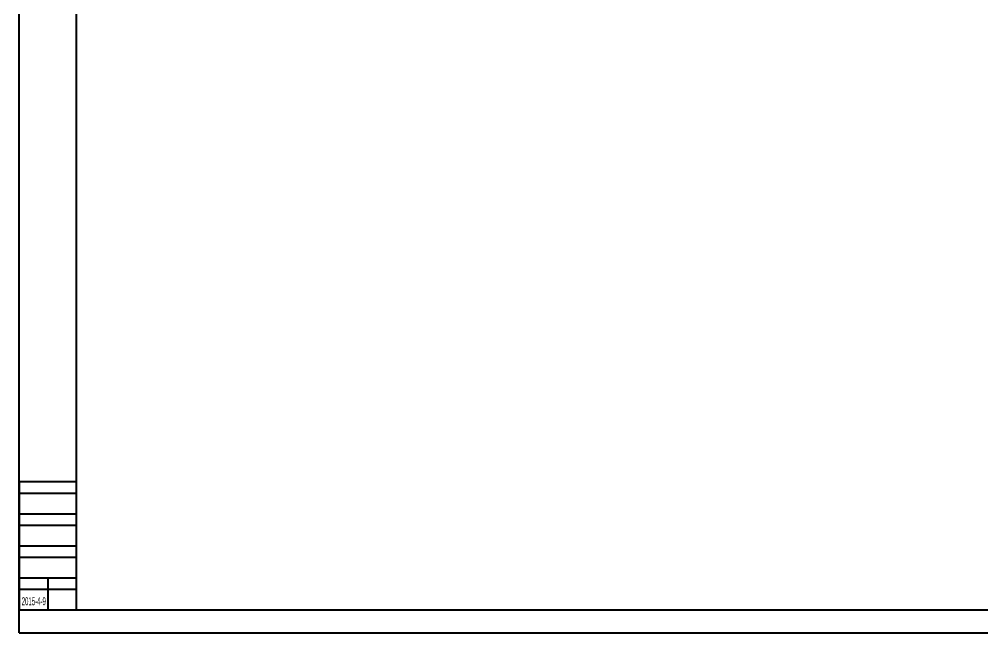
# Model space of a CAD drawing. Header units: millimetres. Extents: x 0 to 841, y 0 to 594.
# Drawn here: x 0.1 to 421.5, y 0.2 to 268.5 of the extents above; entities that cross this region are included whole.
import ezdxf

# ---------------------------------------------------------------- set-up
doc = ezdxf.new("R2010")
doc.units = ezdxf.units.MM
doc.linetypes.add('SLD-实线', pattern=[0])
doc.styles.add('SLDTEXTSTYLE4', font='GOTHIC.TTF', dxfattribs={"width": 0.450256})

msp = doc.modelspace()

# ---------------------------------------------------------------- linework, layer by layer
at = {"color": 7, "linetype": 'SLD-实线', "lineweight": 40}
for p, q in [((0.08, 0.21), (0.08, 594.21)), ((25.08, 10.21), (25.08, 584.21)), ((25.08, 66.21), (0.08, 66.21)), ((0.08, 66.21), (0.08, 61.21)), ((0.08, 61.21), (25.08, 61.21)), ((0.08, 61.21), (0.08, 52.21)), ((0.08, 52.21), (25.08, 52.21)), ((0.08, 52.21), (0.08, 47.21)), ((0.08, 47.21), (25.08, 47.21)), ((0.08, 47.21), (0.08, 38.21)), ((0.08, 38.21), (25.08, 38.21)), ((0.08, 38.21), (0.08, 33.21)), ((0.08, 33.21), (25.08, 33.21)), ((0.08, 33.21), (0.08, 24.21)), ((0.08, 24.21), (25.08, 24.21)), ((0.08, 24.21), (0.08, 19.21)), ((12.58, 24.21), (12.58, 10.21)), ((0.08, 19.21), (25.08, 19.21)), ((0.08, 19.21), (0.08, 10.21)), ((0.08, 10.21), (25.08, 10.21)), ((25.08, 10.21), (831.08, 10.21)), ((0.08, 0.21), (841.08, 0.21))]:
    msp.add_line(p, q, dxfattribs=at)

# ---------------------------------------------------------------- texts
at = {"color": 7, "linetype": 'Continuous', "lineweight": 0, "insert": (1.15, 15.74), "char_height": 3.5, "attachment_point": 1, "style": 'SLDTEXTSTYLE4'}
msp.add_mtext('2015-4-9', dxfattribs=at)

doc.saveas('drawing.dxf')
